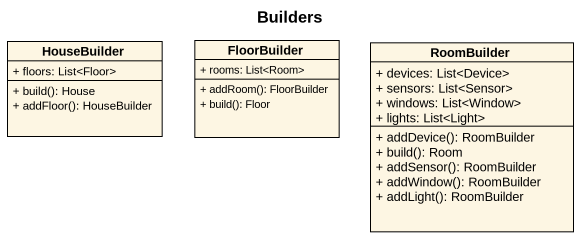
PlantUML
@startuml
title Builders
hide circle
hide empty members
skinparam classAttributeIconSize 0
class HouseBuilder {
  + floors: List<Floor>
  + build(): House
  + addFloor(): HouseBuilder
}
class FloorBuilder {
  + rooms: List<Room>
  + addRoom(): FloorBuilder
  + build(): Floor
}
class RoomBuilder {
  + devices: List<Device>
  + sensors: List<Sensor>
  + windows: List<Window>
  + lights: List<Light>
  + addDevice(): RoomBuilder
  + build(): Room
  + addSensor(): RoomBuilder
  + addWindow(): RoomBuilder
  + addLight(): RoomBuilder
}
@enduml
